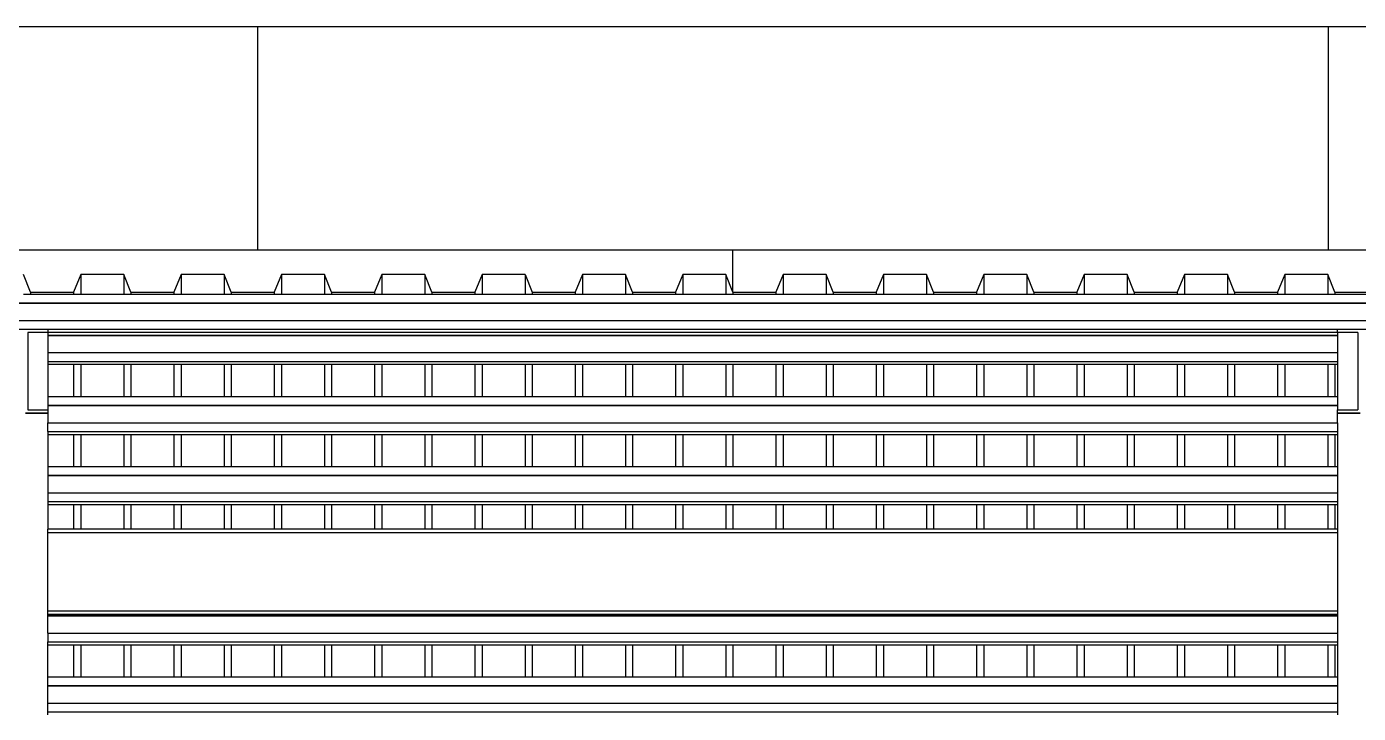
# Model space of a CAD drawing. Extents: x -60 to 60, y -13 to 16.
# Drawn here: x -8.744 to -4.995, y 11.36 to 13.293 of the extents above; entities that cross this region are included whole.
import ezdxf

# ---------------------------------------------------------------- set-up
doc = ezdxf.new("R2010")
doc.units = 0
doc.layers.get('0').update_dxf_attribs({"linetype": 'CONTINUOUS'})

msp = doc.modelspace()

# ---------------------------------------------------------------- linework, layer by layer
for p, q in [((-9.6142, 13.2926), (-8.0942, 13.2926)), ((-8.0942, 13.2926), (-5.0804, 13.2926)), ((-8.0942, 13.2926), (-8.0942, 12.6642)), ((-5.0804, 13.2926), (-4.2164, 13.2926)), ((-5.0804, 13.2926), (-5.0804, 12.6642)), ((-9.6142, 12.6642), (-8.0942, 12.6642)), ((-8.0942, 12.6642), (-6.7556, 12.6642)), ((-6.7556, 12.5458), (-6.7556, 12.6642)), ((-6.7556, 12.6642), (-5.0804, 12.6642)), ((-5.0804, 12.6642), (-4.2164, 12.6642)), ((-8.7325, 12.5458), (-8.7527, 12.5951)), ((-8.5913, 12.5951), (-8.6115, 12.5458)), ((-8.5913, 12.5951), (-8.5913, 12.5402)), ((-8.4703, 12.5951), (-8.5913, 12.5951)), ((-8.4703, 12.5951), (-8.4703, 12.5402)), ((-8.4501, 12.5458), (-8.4703, 12.5951)), ((-8.3089, 12.5951), (-8.3291, 12.5458)), ((-8.3089, 12.5951), (-8.3089, 12.5402)), ((-8.1879, 12.5951), (-8.3089, 12.5951)), ((-8.1879, 12.5951), (-8.1879, 12.5402)), ((-8.1677, 12.5458), (-8.1879, 12.5951)), ((-8.0265, 12.5951), (-8.0467, 12.5458)), ((-8.0265, 12.5951), (-8.0265, 12.5402)), ((-7.9054, 12.5951), (-8.0265, 12.5951)), ((-7.9054, 12.5951), (-7.9054, 12.5402)), ((-7.8853, 12.5458), (-7.9054, 12.5951)), ((-7.7441, 12.5951), (-7.7642, 12.5458)), ((-7.7441, 12.5951), (-7.7441, 12.5402)), ((-7.623, 12.5951), (-7.7441, 12.5951)), ((-7.623, 12.5951), (-7.623, 12.5402)), ((-7.6029, 12.5458), (-7.623, 12.5951)), ((-7.4617, 12.5951), (-7.4818, 12.5458)), ((-7.4617, 12.5951), (-7.4617, 12.5402)), ((-7.3406, 12.5951), (-7.4617, 12.5951)), ((-7.3406, 12.5951), (-7.3406, 12.5402)), ((-7.3406, 12.5951), (-7.3204, 12.5458)), ((-7.1792, 12.5951), (-7.1994, 12.5458)), ((-7.0582, 12.5951), (-7.1792, 12.5951)), ((-7.1792, 12.5951), (-7.1792, 12.5402)), ((-7.038, 12.5458), (-7.0582, 12.5951)), ((-7.0582, 12.5951), (-7.0582, 12.5402)), ((-6.8968, 12.5951), (-6.917, 12.5458)), ((-6.7758, 12.5951), (-6.8968, 12.5951)), ((-6.8968, 12.5951), (-6.8968, 12.5402)), ((-6.7556, 12.5458), (-6.7758, 12.5951)), ((-6.7758, 12.5951), (-6.7758, 12.5402)), ((-6.6144, 12.5951), (-6.6346, 12.5458)), ((-6.6144, 12.5951), (-6.6144, 12.5402)), ((-6.4934, 12.5951), (-6.6144, 12.5951)), ((-6.4934, 12.5951), (-6.4934, 12.5402)), ((-6.4732, 12.5458), (-6.4934, 12.5951)), ((-6.332, 12.5951), (-6.3522, 12.5458)), ((-6.332, 12.5951), (-6.332, 12.5402)), ((-6.211, 12.5951), (-6.332, 12.5951)), ((-6.211, 12.5951), (-6.211, 12.5402)), ((-6.1908, 12.5458), (-6.211, 12.5951)), ((-6.0496, 12.5951), (-6.0698, 12.5458)), ((-6.0496, 12.5951), (-6.0496, 12.5402)), ((-5.9286, 12.5951), (-6.0496, 12.5951)), ((-5.9286, 12.5951), (-5.9286, 12.5402)), ((-5.9084, 12.5458), (-5.9286, 12.5951)), ((-5.7672, 12.5951), (-5.7873, 12.5458)), ((-5.7672, 12.5951), (-5.7672, 12.5402)), ((-5.6461, 12.5951), (-5.7672, 12.5951)), ((-5.6461, 12.5951), (-5.6461, 12.5402)), ((-5.626, 12.5458), (-5.6461, 12.5951)), ((-5.4848, 12.5951), (-5.5049, 12.5458)), ((-5.4848, 12.5951), (-5.4848, 12.5402)), ((-5.3637, 12.5951), (-5.4848, 12.5951)), ((-5.3637, 12.5951), (-5.3637, 12.5402)), ((-5.3436, 12.5458), (-5.3637, 12.5951)), ((-5.2023, 12.5951), (-5.2225, 12.5458)), ((-5.2023, 12.5951), (-5.2023, 12.5402)), ((-5.0813, 12.5951), (-5.2023, 12.5951)), ((-5.0813, 12.5951), (-5.0813, 12.5402)), ((-5.0611, 12.5458), (-5.0813, 12.5951)), ((-8.7527, 12.5402), (-8.7325, 12.5402)), ((-8.7325, 12.5458), (-8.7325, 12.5402)), ((-8.7325, 12.5458), (-8.6115, 12.5458)), ((-8.7325, 12.5402), (-8.6115, 12.5402)), ((-8.6115, 12.5458), (-8.6115, 12.5402)), ((-8.6115, 12.5402), (-8.5913, 12.5402)), ((-8.5913, 12.5402), (-8.4703, 12.5402)), ((-8.4703, 12.5402), (-8.4501, 12.5402)), ((-8.4501, 12.5458), (-8.4501, 12.5402)), ((-8.4501, 12.5458), (-8.3291, 12.5458)), ((-8.4501, 12.5402), (-8.3291, 12.5402)), ((-8.3291, 12.5458), (-8.3291, 12.5402)), ((-8.3291, 12.5402), (-8.3089, 12.5402)), ((-8.3089, 12.5402), (-8.1879, 12.5402)), ((-8.1879, 12.5402), (-8.1677, 12.5402)), ((-8.1677, 12.5458), (-8.1677, 12.5402)), ((-8.1677, 12.5458), (-8.0467, 12.5458)), ((-8.1677, 12.5402), (-8.0467, 12.5402)), ((-8.0467, 12.5458), (-8.0467, 12.5402)), ((-8.0467, 12.5402), (-8.0265, 12.5402)), ((-8.0265, 12.5402), (-7.9054, 12.5402)), ((-7.9054, 12.5402), (-7.8853, 12.5402)), ((-7.8853, 12.5458), (-7.8853, 12.5402)), ((-7.8853, 12.5458), (-7.7642, 12.5458)), ((-7.8853, 12.5402), (-7.7642, 12.5402)), ((-7.7642, 12.5458), (-7.7642, 12.5402)), ((-7.7642, 12.5402), (-7.7441, 12.5402)), ((-7.7441, 12.5402), (-7.623, 12.5402)), ((-7.623, 12.5402), (-7.6029, 12.5402)), ((-7.6029, 12.5458), (-7.6029, 12.5402)), ((-7.6029, 12.5458), (-7.4818, 12.5458)), ((-7.6029, 12.5402), (-7.4818, 12.5402)), ((-7.4818, 12.5458), (-7.4818, 12.5402)), ((-7.4818, 12.5402), (-7.4617, 12.5402)), ((-7.4617, 12.5402), (-7.3406, 12.5402)), ((-7.3406, 12.5402), (-7.3204, 12.5402)), ((-7.3204, 12.5458), (-7.3204, 12.5402)), ((-7.3204, 12.5458), (-7.1994, 12.5458)), ((-7.3204, 12.5402), (-7.1994, 12.5402)), ((-7.1994, 12.5458), (-7.1994, 12.5402)), ((-7.1994, 12.5402), (-7.1792, 12.5402)), ((-7.1792, 12.5402), (-7.0582, 12.5402)), ((-7.0582, 12.5402), (-7.038, 12.5402)), ((-7.038, 12.5458), (-6.917, 12.5458)), ((-7.038, 12.5458), (-7.038, 12.5402)), ((-7.038, 12.5402), (-6.917, 12.5402)), ((-6.917, 12.5458), (-6.917, 12.5402)), ((-6.917, 12.5402), (-6.8968, 12.5402)), ((-6.8968, 12.5402), (-6.7758, 12.5402)), ((-6.7758, 12.5402), (-6.7556, 12.5402)), ((-6.7556, 12.5458), (-6.7556, 12.5402)), ((-6.7556, 12.5458), (-6.6346, 12.5458)), ((-6.7556, 12.5402), (-6.6346, 12.5402)), ((-6.6346, 12.5458), (-6.6346, 12.5402)), ((-6.6346, 12.5402), (-6.6144, 12.5402)), ((-6.6144, 12.5402), (-6.4934, 12.5402)), ((-6.4934, 12.5402), (-6.4732, 12.5402)), ((-6.4732, 12.5458), (-6.4732, 12.5402)), ((-6.4732, 12.5458), (-6.3522, 12.5458)), ((-6.4732, 12.5402), (-6.3522, 12.5402)), ((-6.3522, 12.5458), (-6.3522, 12.5402)), ((-6.3522, 12.5402), (-6.332, 12.5402)), ((-6.332, 12.5402), (-6.211, 12.5402)), ((-6.211, 12.5402), (-6.1908, 12.5402)), ((-6.1908, 12.5458), (-6.1908, 12.5402)), ((-6.1908, 12.5458), (-6.0698, 12.5458)), ((-6.1908, 12.5402), (-6.0698, 12.5402)), ((-6.0698, 12.5458), (-6.0698, 12.5402)), ((-6.0698, 12.5402), (-6.0496, 12.5402)), ((-6.0496, 12.5402), (-5.9286, 12.5402)), ((-5.9286, 12.5402), (-5.9084, 12.5402)), ((-5.9084, 12.5458), (-5.9084, 12.5402)), ((-5.9084, 12.5458), (-5.7873, 12.5458)), ((-5.9084, 12.5402), (-5.7873, 12.5402)), ((-5.7873, 12.5458), (-5.7873, 12.5402)), ((-5.7873, 12.5402), (-5.7672, 12.5402)), ((-5.7672, 12.5402), (-5.6461, 12.5402)), ((-5.6461, 12.5402), (-5.626, 12.5402)), ((-5.626, 12.5458), (-5.626, 12.5402)), ((-5.626, 12.5458), (-5.5049, 12.5458)), ((-5.626, 12.5402), (-5.5049, 12.5402)), ((-5.5049, 12.5458), (-5.5049, 12.5402)), ((-5.5049, 12.5402), (-5.4848, 12.5402)), ((-5.4848, 12.5402), (-5.3637, 12.5402)), ((-5.3637, 12.5402), (-5.3436, 12.5402)), ((-5.3436, 12.5458), (-5.3436, 12.5402)), ((-5.3436, 12.5458), (-5.2225, 12.5458)), ((-5.3436, 12.5402), (-5.2225, 12.5402)), ((-5.2225, 12.5458), (-5.2225, 12.5402)), ((-5.2225, 12.5402), (-5.2023, 12.5402)), ((-5.2023, 12.5402), (-5.0813, 12.5402)), ((-5.0813, 12.5402), (-5.0611, 12.5402)), ((-5.0611, 12.5458), (-5.0611, 12.5402)), ((-5.0611, 12.5458), (-4.9401, 12.5458)), ((-5.0611, 12.5402), (-4.9401, 12.5402)), ((-12.4336, 12.5155), (2.4464, 12.5155)), ((-12.4336, 12.5147), (2.4464, 12.5147)), ((-12.4336, 12.4662), (2.4464, 12.4662)), ((-8.8036, 12.4415), (-8.6836, 12.4415)), ((-8.6836, 12.4319), (-8.7405, 12.4319)), ((-8.7405, 12.4319), (-8.7405, 12.2145)), ((-8.6836, 12.4415), (-5.0536, 12.4415)), ((-8.6836, 12.4415), (-8.6836, 12.4333)), ((-8.6836, 12.4333), (-5.0536, 12.4333)), ((-8.6836, 12.4333), (-8.6836, 12.4319)), ((-8.6836, 12.4319), (-8.6836, 12.4248)), ((-8.6836, 12.4248), (-5.0536, 12.4248)), ((-8.6836, 12.4248), (-8.6836, 12.424)), ((-8.6836, 12.424), (-5.0536, 12.424)), ((-8.6836, 12.424), (-8.6836, 12.3755)), ((-5.0536, 12.4415), (-4.9336, 12.4415)), ((-5.0536, 12.4333), (-5.0536, 12.4415)), ((-5.0536, 12.4319), (-5.0536, 12.4333)), ((-4.9967, 12.4319), (-5.0536, 12.4319)), ((-5.0536, 12.4319), (-5.0536, 12.4248)), ((-5.0536, 12.4248), (-5.0536, 12.424)), ((-5.0536, 12.424), (-5.0536, 12.3755)), ((-4.9967, 12.4319), (-4.9967, 12.2145)), ((-8.6836, 12.3755), (-5.0536, 12.3755)), ((-8.6836, 12.3755), (-8.6836, 12.3508)), ((-5.0536, 12.3755), (-5.0536, 12.3508)), ((-8.6836, 12.3508), (-5.0536, 12.3508)), ((-8.6836, 12.3508), (-8.6836, 12.3426)), ((-8.6836, 12.3426), (-8.6115, 12.3426)), ((-8.6836, 12.3426), (-8.6836, 12.2522)), ((-8.6115, 12.3426), (-8.6115, 12.2522)), ((-8.6115, 12.3426), (-8.5913, 12.3426)), ((-8.5913, 12.3426), (-8.5913, 12.2522)), ((-8.5913, 12.3426), (-8.4703, 12.3426)), ((-8.4703, 12.3426), (-8.4703, 12.2522)), ((-8.4703, 12.3426), (-8.4501, 12.3426)), ((-8.4501, 12.3426), (-8.4501, 12.2522)), ((-8.4501, 12.3426), (-8.3291, 12.3426)), ((-8.3291, 12.3426), (-8.3291, 12.2522)), ((-8.3291, 12.3426), (-8.3089, 12.3426)), ((-8.3089, 12.3426), (-8.3089, 12.2522)), ((-8.3089, 12.3426), (-8.1879, 12.3426)), ((-8.1879, 12.3426), (-8.1879, 12.2522)), ((-8.1879, 12.3426), (-8.1677, 12.3426)), ((-8.1677, 12.3426), (-8.1677, 12.2522)), ((-8.1677, 12.3426), (-8.0467, 12.3426)), ((-8.0467, 12.3426), (-8.0467, 12.2522)), ((-8.0467, 12.3426), (-8.0265, 12.3426)), ((-8.0265, 12.3426), (-8.0265, 12.2522)), ((-8.0265, 12.3426), (-7.9054, 12.3426)), ((-7.9054, 12.3426), (-7.9054, 12.2522)), ((-7.9054, 12.3426), (-7.8853, 12.3426)), ((-7.8853, 12.3426), (-7.8853, 12.2522)), ((-7.8853, 12.3426), (-7.7642, 12.3426)), ((-7.7642, 12.3426), (-7.7642, 12.2522)), ((-7.7642, 12.3426), (-7.7441, 12.3426)), ((-7.7441, 12.3426), (-7.7441, 12.2522)), ((-7.7441, 12.3426), (-7.623, 12.3426)), ((-7.623, 12.3426), (-7.623, 12.2522)), ((-7.623, 12.3426), (-7.6029, 12.3426)), ((-7.6029, 12.3426), (-7.6029, 12.2522)), ((-7.6029, 12.3426), (-7.4818, 12.3426)), ((-7.4818, 12.3426), (-7.4818, 12.2522)), ((-7.4818, 12.3426), (-7.4617, 12.3426)), ((-7.4617, 12.3426), (-7.4617, 12.2522)), ((-7.4617, 12.3426), (-7.3406, 12.3426)), ((-7.3406, 12.3426), (-7.3406, 12.2522)), ((-7.3406, 12.3426), (-7.3204, 12.3426)), ((-7.3204, 12.3426), (-7.3204, 12.2522)), ((-7.3204, 12.3426), (-7.1994, 12.3426)), ((-7.1994, 12.3426), (-7.1994, 12.2522)), ((-7.1994, 12.3426), (-7.1792, 12.3426)), ((-7.1792, 12.3426), (-7.1792, 12.2522)), ((-7.1792, 12.3426), (-7.0582, 12.3426)), ((-7.0582, 12.3426), (-7.0582, 12.2522)), ((-7.0582, 12.3426), (-7.038, 12.3426)), ((-7.038, 12.3426), (-7.038, 12.2522)), ((-7.038, 12.3426), (-6.917, 12.3426)), ((-6.917, 12.3426), (-6.917, 12.2522)), ((-6.917, 12.3426), (-6.8968, 12.3426)), ((-6.8968, 12.3426), (-6.8968, 12.2522)), ((-6.8968, 12.3426), (-6.7758, 12.3426)), ((-6.7758, 12.3426), (-6.7758, 12.2522)), ((-6.7758, 12.3426), (-6.7556, 12.3426)), ((-6.7556, 12.3426), (-6.7556, 12.2522)), ((-6.7556, 12.3426), (-6.6346, 12.3426)), ((-6.6346, 12.3426), (-6.6346, 12.2522)), ((-6.6346, 12.3426), (-6.6144, 12.3426)), ((-6.6144, 12.3426), (-6.6144, 12.2522)), ((-6.6144, 12.3426), (-6.4934, 12.3426)), ((-6.4934, 12.3426), (-6.4934, 12.2522)), ((-6.4934, 12.3426), (-6.4732, 12.3426)), ((-6.4732, 12.3426), (-6.4732, 12.2522)), ((-6.4732, 12.3426), (-6.3522, 12.3426)), ((-6.3522, 12.3426), (-6.3522, 12.2522)), ((-6.3522, 12.3426), (-6.332, 12.3426)), ((-6.332, 12.3426), (-6.332, 12.2522)), ((-6.332, 12.3426), (-6.211, 12.3426)), ((-6.211, 12.3426), (-6.211, 12.2522)), ((-6.211, 12.3426), (-6.1908, 12.3426)), ((-6.1908, 12.3426), (-6.1908, 12.2522)), ((-6.1908, 12.3426), (-6.0698, 12.3426)), ((-6.0698, 12.3426), (-6.0698, 12.2522)), ((-6.0698, 12.3426), (-6.0496, 12.3426)), ((-6.0496, 12.3426), (-6.0496, 12.2522)), ((-6.0496, 12.3426), (-5.9286, 12.3426)), ((-5.9286, 12.3426), (-5.9286, 12.2522)), ((-5.9286, 12.3426), (-5.9084, 12.3426)), ((-5.9084, 12.3426), (-5.9084, 12.2522)), ((-5.9084, 12.3426), (-5.7873, 12.3426)), ((-5.7873, 12.3426), (-5.7873, 12.2522)), ((-5.7873, 12.3426), (-5.7672, 12.3426)), ((-5.7672, 12.3426), (-5.7672, 12.2522)), ((-5.7672, 12.3426), (-5.6461, 12.3426)), ((-5.6461, 12.3426), (-5.6461, 12.2522)), ((-5.6461, 12.3426), (-5.626, 12.3426)), ((-5.626, 12.3426), (-5.626, 12.2522)), ((-5.626, 12.3426), (-5.5049, 12.3426)), ((-5.5049, 12.3426), (-5.5049, 12.2522)), ((-5.5049, 12.3426), (-5.4848, 12.3426)), ((-5.4848, 12.3426), (-5.4848, 12.2522)), ((-5.4848, 12.3426), (-5.3637, 12.3426)), ((-5.3637, 12.3426), (-5.3637, 12.2522)), ((-5.3637, 12.3426), (-5.3436, 12.3426)), ((-5.3436, 12.3426), (-5.3436, 12.2522)), ((-5.3436, 12.3426), (-5.2225, 12.3426)), ((-5.2225, 12.3426), (-5.2225, 12.2522)), ((-5.2225, 12.3426), (-5.2023, 12.3426)), ((-5.2023, 12.3426), (-5.2023, 12.2522)), ((-5.2023, 12.3426), (-5.0813, 12.3426)), ((-5.0813, 12.3426), (-5.0813, 12.2522)), ((-5.0813, 12.3426), (-5.0611, 12.3426)), ((-5.0611, 12.3426), (-5.0611, 12.2522)), ((-5.0611, 12.3426), (-5.0536, 12.3426)), ((-5.0536, 12.3508), (-5.0536, 12.3426)), ((-5.0536, 12.3426), (-5.0536, 12.2522)), ((-8.6836, 12.2522), (-8.6115, 12.2522)), ((-8.6836, 12.2522), (-8.6836, 12.2275)), ((-8.6836, 12.2275), (-5.0536, 12.2275)), ((-8.6836, 12.2275), (-8.6836, 12.2267)), ((-8.6836, 12.2267), (-5.0536, 12.2267)), ((-8.6836, 12.2267), (-8.6836, 12.2145)), ((-8.6115, 12.2522), (-8.5913, 12.2522)), ((-8.5913, 12.2522), (-8.4703, 12.2522)), ((-8.4703, 12.2522), (-8.4501, 12.2522)), ((-8.4501, 12.2522), (-8.3291, 12.2522)), ((-8.3291, 12.2522), (-8.3089, 12.2522)), ((-8.3089, 12.2522), (-8.1879, 12.2522)), ((-8.1879, 12.2522), (-8.1677, 12.2522)), ((-8.1677, 12.2522), (-8.0467, 12.2522)), ((-8.0467, 12.2522), (-8.0265, 12.2522)), ((-8.0265, 12.2522), (-7.9054, 12.2522)), ((-7.9054, 12.2522), (-7.8853, 12.2522)), ((-7.8853, 12.2522), (-7.7642, 12.2522)), ((-7.7642, 12.2522), (-7.7441, 12.2522)), ((-7.7441, 12.2522), (-7.623, 12.2522)), ((-7.623, 12.2522), (-7.6029, 12.2522)), ((-7.6029, 12.2522), (-7.4818, 12.2522)), ((-7.4818, 12.2522), (-7.4617, 12.2522)), ((-7.4617, 12.2522), (-7.3406, 12.2522)), ((-7.3406, 12.2522), (-7.3204, 12.2522)), ((-7.3204, 12.2522), (-7.1994, 12.2522)), ((-7.1994, 12.2522), (-7.1792, 12.2522)), ((-7.1792, 12.2522), (-7.0582, 12.2522)), ((-7.0582, 12.2522), (-7.038, 12.2522)), ((-7.038, 12.2522), (-6.917, 12.2522)), ((-6.917, 12.2522), (-6.8968, 12.2522)), ((-6.8968, 12.2522), (-6.7758, 12.2522)), ((-6.7758, 12.2522), (-6.7556, 12.2522)), ((-6.7556, 12.2522), (-6.6346, 12.2522)), ((-6.6346, 12.2522), (-6.6144, 12.2522)), ((-6.6144, 12.2522), (-6.4934, 12.2522)), ((-6.4934, 12.2522), (-6.4732, 12.2522)), ((-6.4732, 12.2522), (-6.3522, 12.2522)), ((-6.3522, 12.2522), (-6.332, 12.2522)), ((-6.332, 12.2522), (-6.211, 12.2522)), ((-6.211, 12.2522), (-6.1908, 12.2522)), ((-6.1908, 12.2522), (-6.0698, 12.2522)), ((-6.0698, 12.2522), (-6.0496, 12.2522)), ((-6.0496, 12.2522), (-5.9286, 12.2522)), ((-5.9286, 12.2522), (-5.9084, 12.2522)), ((-5.9084, 12.2522), (-5.7873, 12.2522)), ((-5.7873, 12.2522), (-5.7672, 12.2522)), ((-5.7672, 12.2522), (-5.6461, 12.2522)), ((-5.6461, 12.2522), (-5.626, 12.2522)), ((-5.626, 12.2522), (-5.5049, 12.2522)), ((-5.5049, 12.2522), (-5.4848, 12.2522)), ((-5.4848, 12.2522), (-5.3637, 12.2522)), ((-5.3637, 12.2522), (-5.3436, 12.2522)), ((-5.3436, 12.2522), (-5.2225, 12.2522)), ((-5.2225, 12.2522), (-5.2023, 12.2522)), ((-5.2023, 12.2522), (-5.0813, 12.2522)), ((-5.0813, 12.2522), (-5.0611, 12.2522)), ((-5.0611, 12.2522), (-5.0536, 12.2522)), ((-5.0536, 12.2522), (-5.0536, 12.2275)), ((-5.0536, 12.2275), (-5.0536, 12.2267)), ((-5.0536, 12.2267), (-5.0536, 12.2145)), ((-8.7405, 12.2048), (-8.7467, 12.2048)), ((-8.7405, 12.2045), (-8.7467, 12.2045)), ((-8.7405, 12.2145), (-8.6836, 12.2145)), ((-8.7405, 12.2048), (-8.7405, 12.2045)), ((-8.6836, 12.2048), (-8.7405, 12.2048)), ((-8.6836, 12.2045), (-8.7405, 12.2045)), ((-8.6836, 12.2145), (-8.6836, 12.2048)), ((-8.6836, 12.2048), (-8.6836, 12.2045)), ((-8.6836, 12.2045), (-8.6836, 12.2046)), ((-8.6836, 12.2045), (-8.6836, 12.1782)), ((-5.0536, 12.2048), (-5.0536, 12.2145)), ((-5.0536, 12.2145), (-4.9967, 12.2145)), ((-4.9967, 12.2048), (-5.0536, 12.2048)), ((-5.0536, 12.2048), (-5.0536, 12.2045)), ((-4.9967, 12.2045), (-5.0536, 12.2045)), ((-5.0536, 12.1782), (-5.0536, 12.2045)), ((-4.9967, 12.2048), (-4.9967, 12.2045)), ((-4.9905, 12.2048), (-4.9967, 12.2048)), ((-4.9905, 12.2045), (-4.9967, 12.2045)), ((-8.6836, 12.1782), (-5.0536, 12.1782)), ((-8.6836, 12.1535), (-8.6836, 12.1782)), ((-8.6836, 12.1535), (-5.0536, 12.1535)), ((-8.6836, 12.1535), (-8.6836, 12.1453)), ((-8.6836, 12.1453), (-8.6115, 12.1453)), ((-8.6836, 12.1453), (-8.6836, 12.0549)), ((-8.6115, 12.1453), (-8.6115, 12.0549)), ((-8.6115, 12.1453), (-8.5913, 12.1453)), ((-8.5913, 12.1453), (-8.5913, 12.0549)), ((-8.5913, 12.1453), (-8.4703, 12.1453)), ((-8.4703, 12.1453), (-8.4703, 12.0549)), ((-8.4703, 12.1453), (-8.4501, 12.1453)), ((-8.4501, 12.1453), (-8.4501, 12.0549)), ((-8.4501, 12.1453), (-8.3291, 12.1453)), ((-8.3291, 12.1453), (-8.3291, 12.0549)), ((-8.3291, 12.1453), (-8.3089, 12.1453)), ((-8.3089, 12.1453), (-8.3089, 12.0549)), ((-8.3089, 12.1453), (-8.1879, 12.1453)), ((-8.1879, 12.1453), (-8.1879, 12.0549)), ((-8.1879, 12.1453), (-8.1677, 12.1453)), ((-8.1677, 12.1453), (-8.1677, 12.0549)), ((-8.1677, 12.1453), (-8.0467, 12.1453)), ((-8.0467, 12.1453), (-8.0467, 12.0549)), ((-8.0467, 12.1453), (-8.0265, 12.1453)), ((-8.0265, 12.1453), (-8.0265, 12.0549)), ((-8.0265, 12.1453), (-7.9054, 12.1453)), ((-7.9054, 12.1453), (-7.9054, 12.0549)), ((-7.9054, 12.1453), (-7.8853, 12.1453)), ((-7.8853, 12.1453), (-7.8853, 12.0549)), ((-7.8853, 12.1453), (-7.7642, 12.1453)), ((-7.7642, 12.1453), (-7.7642, 12.0549)), ((-7.7642, 12.1453), (-7.7441, 12.1453)), ((-7.7441, 12.1453), (-7.7441, 12.0549)), ((-7.7441, 12.1453), (-7.623, 12.1453)), ((-7.623, 12.1453), (-7.623, 12.0549)), ((-7.623, 12.1453), (-7.6029, 12.1453)), ((-7.6029, 12.1453), (-7.6029, 12.0549)), ((-7.6029, 12.1453), (-7.4818, 12.1453)), ((-7.4818, 12.1453), (-7.4818, 12.0549)), ((-7.4818, 12.1453), (-7.4617, 12.1453)), ((-7.4617, 12.1453), (-7.4617, 12.0549)), ((-7.4617, 12.1453), (-7.3406, 12.1453)), ((-7.3406, 12.1453), (-7.3406, 12.0549)), ((-7.3406, 12.1453), (-7.3204, 12.1453)), ((-7.3204, 12.1453), (-7.3204, 12.0549)), ((-7.3204, 12.1453), (-7.1994, 12.1453)), ((-7.1994, 12.1453), (-7.1994, 12.0549)), ((-7.1994, 12.1453), (-7.1792, 12.1453)), ((-7.1792, 12.1453), (-7.1792, 12.0549)), ((-7.1792, 12.1453), (-7.0582, 12.1453)), ((-7.0582, 12.1453), (-7.0582, 12.0549)), ((-7.0582, 12.1453), (-7.038, 12.1453)), ((-7.038, 12.1453), (-7.038, 12.0549)), ((-7.038, 12.1453), (-6.917, 12.1453)), ((-6.917, 12.1453), (-6.917, 12.0549)), ((-6.917, 12.1453), (-6.8968, 12.1453)), ((-6.8968, 12.1453), (-6.8968, 12.0549)), ((-6.8968, 12.1453), (-6.7758, 12.1453)), ((-6.7758, 12.1453), (-6.7758, 12.0549)), ((-6.7758, 12.1453), (-6.7556, 12.1453)), ((-6.7556, 12.1453), (-6.7556, 12.0549)), ((-6.7556, 12.1453), (-6.6346, 12.1453)), ((-6.6346, 12.1453), (-6.6346, 12.0549)), ((-6.6346, 12.1453), (-6.6144, 12.1453)), ((-6.6144, 12.1453), (-6.6144, 12.0549)), ((-6.6144, 12.1453), (-6.4934, 12.1453)), ((-6.4934, 12.1453), (-6.4934, 12.0549)), ((-6.4934, 12.1453), (-6.4732, 12.1453)), ((-6.4732, 12.1453), (-6.4732, 12.0549)), ((-6.4732, 12.1453), (-6.3522, 12.1453)), ((-6.3522, 12.1453), (-6.3522, 12.0549)), ((-6.3522, 12.1453), (-6.332, 12.1453)), ((-6.332, 12.1453), (-6.332, 12.0549)), ((-6.332, 12.1453), (-6.211, 12.1453)), ((-6.211, 12.1453), (-6.211, 12.0549)), ((-6.211, 12.1453), (-6.1908, 12.1453)), ((-6.1908, 12.1453), (-6.1908, 12.0549)), ((-6.1908, 12.1453), (-6.0698, 12.1453)), ((-6.0698, 12.1453), (-6.0698, 12.0549)), ((-6.0698, 12.1453), (-6.0496, 12.1453)), ((-6.0496, 12.1453), (-6.0496, 12.0549)), ((-6.0496, 12.1453), (-5.9286, 12.1453)), ((-5.9286, 12.1453), (-5.9286, 12.0549)), ((-5.9286, 12.1453), (-5.9084, 12.1453)), ((-5.9084, 12.1453), (-5.9084, 12.0549)), ((-5.9084, 12.1453), (-5.7873, 12.1453)), ((-5.7873, 12.1453), (-5.7873, 12.0549)), ((-5.7873, 12.1453), (-5.7672, 12.1453)), ((-5.7672, 12.1453), (-5.7672, 12.0549)), ((-5.7672, 12.1453), (-5.6461, 12.1453)), ((-5.6461, 12.1453), (-5.6461, 12.0549)), ((-5.6461, 12.1453), (-5.626, 12.1453)), ((-5.626, 12.1453), (-5.626, 12.0549)), ((-5.626, 12.1453), (-5.5049, 12.1453)), ((-5.5049, 12.1453), (-5.5049, 12.0549)), ((-5.5049, 12.1453), (-5.4848, 12.1453)), ((-5.4848, 12.1453), (-5.4848, 12.0549)), ((-5.4848, 12.1453), (-5.3637, 12.1453)), ((-5.3637, 12.1453), (-5.3637, 12.0549)), ((-5.3637, 12.1453), (-5.3436, 12.1453)), ((-5.3436, 12.1453), (-5.3436, 12.0549)), ((-5.3436, 12.1453), (-5.2225, 12.1453)), ((-5.2225, 12.1453), (-5.2225, 12.0549)), ((-5.2225, 12.1453), (-5.2023, 12.1453)), ((-5.2023, 12.1453), (-5.2023, 12.0549)), ((-5.2023, 12.1453), (-5.0813, 12.1453)), ((-5.0813, 12.1453), (-5.0813, 12.0549)), ((-5.0813, 12.1453), (-5.0611, 12.1453)), ((-5.0611, 12.1453), (-5.0611, 12.0549)), ((-5.0611, 12.1453), (-5.0536, 12.1453)), ((-5.0536, 12.1782), (-5.0536, 12.1535)), ((-5.0536, 12.1535), (-5.0536, 12.1453)), ((-5.0536, 12.1453), (-5.0536, 12.0549)), ((-8.6836, 12.0549), (-8.6115, 12.0549)), ((-8.6836, 12.0549), (-8.6836, 12.0302)), ((-8.6115, 12.0549), (-8.5913, 12.0549)), ((-8.5913, 12.0549), (-8.4703, 12.0549)), ((-8.4703, 12.0549), (-8.4501, 12.0549)), ((-8.4501, 12.0549), (-8.3291, 12.0549)), ((-8.3291, 12.0549), (-8.3089, 12.0549)), ((-8.3089, 12.0549), (-8.1879, 12.0549)), ((-8.1879, 12.0549), (-8.1677, 12.0549)), ((-8.1677, 12.0549), (-8.0467, 12.0549)), ((-8.0467, 12.0549), (-8.0265, 12.0549)), ((-8.0265, 12.0549), (-7.9054, 12.0549)), ((-7.9054, 12.0549), (-7.8853, 12.0549)), ((-7.8853, 12.0549), (-7.7642, 12.0549)), ((-7.7642, 12.0549), (-7.7441, 12.0549)), ((-7.7441, 12.0549), (-7.623, 12.0549)), ((-7.623, 12.0549), (-7.6029, 12.0549)), ((-7.6029, 12.0549), (-7.4818, 12.0549)), ((-7.4818, 12.0549), (-7.4617, 12.0549)), ((-7.4617, 12.0549), (-7.3406, 12.0549)), ((-7.3406, 12.0549), (-7.3204, 12.0549)), ((-7.3204, 12.0549), (-7.1994, 12.0549)), ((-7.1994, 12.0549), (-7.1792, 12.0549)), ((-7.1792, 12.0549), (-7.0582, 12.0549)), ((-7.0582, 12.0549), (-7.038, 12.0549)), ((-7.038, 12.0549), (-6.917, 12.0549)), ((-6.917, 12.0549), (-6.8968, 12.0549)), ((-6.8968, 12.0549), (-6.7758, 12.0549)), ((-6.7758, 12.0549), (-6.7556, 12.0549)), ((-6.7556, 12.0549), (-6.6346, 12.0549)), ((-6.6346, 12.0549), (-6.6144, 12.0549)), ((-6.6144, 12.0549), (-6.4934, 12.0549)), ((-6.4934, 12.0549), (-6.4732, 12.0549)), ((-6.4732, 12.0549), (-6.3522, 12.0549)), ((-6.3522, 12.0549), (-6.332, 12.0549)), ((-6.332, 12.0549), (-6.211, 12.0549)), ((-6.211, 12.0549), (-6.1908, 12.0549)), ((-6.1908, 12.0549), (-6.0698, 12.0549)), ((-6.0698, 12.0549), (-6.0496, 12.0549)), ((-6.0496, 12.0549), (-5.9286, 12.0549)), ((-5.9286, 12.0549), (-5.9084, 12.0549)), ((-5.9084, 12.0549), (-5.7873, 12.0549)), ((-5.7873, 12.0549), (-5.7672, 12.0549)), ((-5.7672, 12.0549), (-5.6461, 12.0549)), ((-5.6461, 12.0549), (-5.626, 12.0549)), ((-5.626, 12.0549), (-5.5049, 12.0549)), ((-5.5049, 12.0549), (-5.4848, 12.0549)), ((-5.4848, 12.0549), (-5.3637, 12.0549)), ((-5.3637, 12.0549), (-5.3436, 12.0549)), ((-5.3436, 12.0549), (-5.2225, 12.0549)), ((-5.2225, 12.0549), (-5.2023, 12.0549)), ((-5.2023, 12.0549), (-5.0813, 12.0549)), ((-5.0813, 12.0549), (-5.0611, 12.0549)), ((-5.0611, 12.0549), (-5.0536, 12.0549)), ((-5.0536, 12.0549), (-5.0536, 12.0302)), ((-8.6836, 12.0302), (-5.0536, 12.0302)), ((-8.6836, 12.0302), (-8.6836, 12.0294)), ((-8.6836, 12.0294), (-5.0536, 12.0294)), ((-8.6836, 12.0294), (-8.6836, 11.9809)), ((-5.0536, 12.0302), (-5.0536, 12.0294)), ((-5.0536, 12.0294), (-5.0536, 11.9809)), ((-8.6836, 11.9809), (-5.0536, 11.9809)), ((-8.6836, 11.9809), (-8.6836, 11.9562)), ((-5.0536, 11.9809), (-5.0536, 11.9562)), ((-8.6836, 11.9562), (-5.0536, 11.9562)), ((-8.6836, 11.9562), (-8.6836, 11.948)), ((-8.6836, 11.948), (-8.6115, 11.948)), ((-8.6836, 11.948), (-8.6836, 11.8784)), ((-8.6115, 11.948), (-8.6115, 11.8784)), ((-8.6115, 11.948), (-8.5913, 11.948)), ((-8.5913, 11.948), (-8.5913, 11.8784)), ((-8.5913, 11.948), (-8.4703, 11.948)), ((-8.4703, 11.948), (-8.4703, 11.8784)), ((-8.4703, 11.948), (-8.4501, 11.948)), ((-8.4501, 11.948), (-8.4501, 11.8784)), ((-8.4501, 11.948), (-8.3291, 11.948)), ((-8.3291, 11.948), (-8.3291, 11.8784)), ((-8.3291, 11.948), (-8.3089, 11.948)), ((-8.3089, 11.948), (-8.3089, 11.8784)), ((-8.3089, 11.948), (-8.1879, 11.948)), ((-8.1879, 11.948), (-8.1879, 11.8784)), ((-8.1879, 11.948), (-8.1677, 11.948)), ((-8.1677, 11.948), (-8.1677, 11.8784)), ((-8.1677, 11.948), (-8.0467, 11.948)), ((-8.0467, 11.948), (-8.0467, 11.8784)), ((-8.0467, 11.948), (-8.0265, 11.948)), ((-8.0265, 11.948), (-8.0265, 11.8784)), ((-8.0265, 11.948), (-7.9054, 11.948)), ((-7.9054, 11.948), (-7.9054, 11.8784)), ((-7.9054, 11.948), (-7.8853, 11.948)), ((-7.8853, 11.948), (-7.8853, 11.8784)), ((-7.8853, 11.948), (-7.7642, 11.948)), ((-7.7642, 11.948), (-7.7642, 11.8784)), ((-7.7642, 11.948), (-7.7441, 11.948)), ((-7.7441, 11.948), (-7.7441, 11.8784)), ((-7.7441, 11.948), (-7.623, 11.948)), ((-7.623, 11.948), (-7.623, 11.8784)), ((-7.623, 11.948), (-7.6029, 11.948)), ((-7.6029, 11.948), (-7.6029, 11.8784)), ((-7.6029, 11.948), (-7.4818, 11.948)), ((-7.4818, 11.948), (-7.4818, 11.8784)), ((-7.4818, 11.948), (-7.4617, 11.948)), ((-7.4617, 11.948), (-7.4617, 11.8784)), ((-7.4617, 11.948), (-7.3406, 11.948)), ((-7.3406, 11.948), (-7.3406, 11.8784)), ((-7.3406, 11.948), (-7.3204, 11.948)), ((-7.3204, 11.948), (-7.3204, 11.8784)), ((-7.3204, 11.948), (-7.1994, 11.948)), ((-7.1994, 11.948), (-7.1994, 11.8784)), ((-7.1994, 11.948), (-7.1792, 11.948)), ((-7.1792, 11.948), (-7.1792, 11.8784)), ((-7.1792, 11.948), (-7.0582, 11.948)), ((-7.0582, 11.948), (-7.0582, 11.8784)), ((-7.0582, 11.948), (-7.038, 11.948)), ((-7.038, 11.948), (-7.038, 11.8784)), ((-7.038, 11.948), (-6.917, 11.948)), ((-6.917, 11.948), (-6.917, 11.8784)), ((-6.917, 11.948), (-6.8968, 11.948)), ((-6.8968, 11.948), (-6.8968, 11.8784)), ((-6.8968, 11.948), (-6.7758, 11.948)), ((-6.7758, 11.948), (-6.7758, 11.8784)), ((-6.7758, 11.948), (-6.7556, 11.948)), ((-6.7556, 11.948), (-6.7556, 11.8784)), ((-6.7556, 11.948), (-6.6346, 11.948)), ((-6.6346, 11.948), (-6.6346, 11.8784)), ((-6.6346, 11.948), (-6.6144, 11.948)), ((-6.6144, 11.948), (-6.6144, 11.8784)), ((-6.6144, 11.948), (-6.4934, 11.948)), ((-6.4934, 11.948), (-6.4934, 11.8784)), ((-6.4934, 11.948), (-6.4732, 11.948)), ((-6.4732, 11.948), (-6.4732, 11.8784)), ((-6.4732, 11.948), (-6.3522, 11.948)), ((-6.3522, 11.948), (-6.3522, 11.8784)), ((-6.3522, 11.948), (-6.332, 11.948)), ((-6.332, 11.948), (-6.332, 11.8784)), ((-6.332, 11.948), (-6.211, 11.948)), ((-6.211, 11.948), (-6.211, 11.8784)), ((-6.211, 11.948), (-6.1908, 11.948)), ((-6.1908, 11.948), (-6.1908, 11.8784)), ((-6.1908, 11.948), (-6.0698, 11.948)), ((-6.0698, 11.948), (-6.0698, 11.8784)), ((-6.0698, 11.948), (-6.0496, 11.948)), ((-6.0496, 11.948), (-6.0496, 11.8784)), ((-6.0496, 11.948), (-5.9286, 11.948)), ((-5.9286, 11.948), (-5.9286, 11.8784)), ((-5.9286, 11.948), (-5.9084, 11.948)), ((-5.9084, 11.948), (-5.9084, 11.8784)), ((-5.9084, 11.948), (-5.7873, 11.948)), ((-5.7873, 11.948), (-5.7873, 11.8784)), ((-5.7873, 11.948), (-5.7672, 11.948)), ((-5.7672, 11.948), (-5.7672, 11.8784)), ((-5.7672, 11.948), (-5.6461, 11.948)), ((-5.6461, 11.948), (-5.6461, 11.8784)), ((-5.6461, 11.948), (-5.626, 11.948)), ((-5.626, 11.948), (-5.626, 11.8784)), ((-5.626, 11.948), (-5.5049, 11.948)), ((-5.5049, 11.948), (-5.5049, 11.8784)), ((-5.5049, 11.948), (-5.4848, 11.948)), ((-5.4848, 11.948), (-5.4848, 11.8784)), ((-5.4848, 11.948), (-5.3637, 11.948)), ((-5.3637, 11.948), (-5.3637, 11.8784)), ((-5.3637, 11.948), (-5.3436, 11.948)), ((-5.3436, 11.948), (-5.3436, 11.8784)), ((-5.3436, 11.948), (-5.2225, 11.948)), ((-5.2225, 11.948), (-5.2225, 11.8784)), ((-5.2225, 11.948), (-5.2023, 11.948)), ((-5.2023, 11.948), (-5.2023, 11.8784)), ((-5.2023, 11.948), (-5.0813, 11.948)), ((-5.0813, 11.948), (-5.0813, 11.8784)), ((-5.0813, 11.948), (-5.0611, 11.948)), ((-5.0611, 11.948), (-5.0611, 11.8784)), ((-5.0611, 11.948), (-5.0536, 11.948)), ((-5.0536, 11.9562), (-5.0536, 11.948)), ((-5.0536, 11.948), (-5.0536, 11.8784)), ((-8.6115, 11.8784), (-8.6836, 11.8784)), ((-8.6836, 11.8686), (-8.6836, 11.8784)), ((-5.0536, 11.8686), (-8.6836, 11.8686)), ((-8.6836, 11.6482), (-8.6836, 11.8686)), ((-8.5913, 11.8784), (-8.6115, 11.8784)), ((-8.4703, 11.8784), (-8.5913, 11.8784)), ((-8.4501, 11.8784), (-8.4703, 11.8784)), ((-8.3291, 11.8784), (-8.4501, 11.8784)), ((-8.3089, 11.8784), (-8.3291, 11.8784)), ((-8.1879, 11.8784), (-8.3089, 11.8784)), ((-8.1677, 11.8784), (-8.1879, 11.8784)), ((-8.0467, 11.8784), (-8.1677, 11.8784)), ((-8.0265, 11.8784), (-8.0467, 11.8784)), ((-7.9054, 11.8784), (-8.0265, 11.8784)), ((-7.8853, 11.8784), (-7.9054, 11.8784)), ((-7.7642, 11.8784), (-7.8853, 11.8784)), ((-7.7441, 11.8784), (-7.7642, 11.8784)), ((-7.623, 11.8784), (-7.7441, 11.8784)), ((-7.6029, 11.8784), (-7.623, 11.8784)), ((-7.4818, 11.8784), (-7.6029, 11.8784)), ((-7.4617, 11.8784), (-7.4818, 11.8784)), ((-7.3406, 11.8784), (-7.4617, 11.8784)), ((-7.3204, 11.8784), (-7.3406, 11.8784)), ((-7.1994, 11.8784), (-7.3204, 11.8784)), ((-7.1792, 11.8784), (-7.1994, 11.8784)), ((-7.0582, 11.8784), (-7.1792, 11.8784)), ((-7.038, 11.8784), (-7.0582, 11.8784)), ((-6.917, 11.8784), (-7.038, 11.8784)), ((-6.8968, 11.8784), (-6.917, 11.8784)), ((-6.7758, 11.8784), (-6.8968, 11.8784)), ((-6.7556, 11.8784), (-6.7758, 11.8784)), ((-6.6346, 11.8784), (-6.7556, 11.8784)), ((-6.6144, 11.8784), (-6.6346, 11.8784)), ((-6.4934, 11.8784), (-6.6144, 11.8784)), ((-6.4732, 11.8784), (-6.4934, 11.8784)), ((-6.3522, 11.8784), (-6.4732, 11.8784)), ((-6.332, 11.8784), (-6.3522, 11.8784)), ((-6.211, 11.8784), (-6.332, 11.8784)), ((-6.1908, 11.8784), (-6.211, 11.8784)), ((-6.0698, 11.8784), (-6.1908, 11.8784)), ((-6.0496, 11.8784), (-6.0698, 11.8784)), ((-5.9286, 11.8784), (-6.0496, 11.8784)), ((-5.9084, 11.8784), (-5.9286, 11.8784)), ((-5.7873, 11.8784), (-5.9084, 11.8784)), ((-5.7672, 11.8784), (-5.7873, 11.8784)), ((-5.6461, 11.8784), (-5.7672, 11.8784)), ((-5.626, 11.8784), (-5.6461, 11.8784)), ((-5.5049, 11.8784), (-5.626, 11.8784)), ((-5.4848, 11.8784), (-5.5049, 11.8784)), ((-5.3637, 11.8784), (-5.4848, 11.8784)), ((-5.3436, 11.8784), (-5.3637, 11.8784)), ((-5.2225, 11.8784), (-5.3436, 11.8784)), ((-5.2023, 11.8784), (-5.2225, 11.8784)), ((-5.0813, 11.8784), (-5.2023, 11.8784)), ((-5.0611, 11.8784), (-5.0813, 11.8784)), ((-5.0536, 11.8784), (-5.0611, 11.8784)), ((-5.0536, 11.8784), (-5.0536, 11.8686)), ((-5.0536, 11.8686), (-5.0536, 11.6482)), ((-5.0536, 11.6482), (-8.6836, 11.6482)), ((-8.6836, 11.6384), (-8.6836, 11.6482)), ((-5.0536, 11.6384), (-8.6836, 11.6384)), ((-8.6836, 11.6357), (-8.6836, 11.6384)), ((-8.6836, 11.6357), (-5.0536, 11.6357)), ((-8.6836, 11.6348), (-8.6836, 11.6357)), ((-8.6836, 11.6348), (-5.0536, 11.6348)), ((-8.6836, 11.5863), (-8.6836, 11.6348)), ((-5.0536, 11.6482), (-5.0536, 11.6384)), ((-5.0536, 11.6384), (-5.0536, 11.6357)), ((-5.0536, 11.6357), (-5.0536, 11.6348)), ((-5.0536, 11.6348), (-5.0536, 11.5863)), ((-8.6836, 11.5863), (-5.0536, 11.5863)), ((-8.6836, 11.5863), (-8.6836, 11.5617)), ((-5.0536, 11.5863), (-5.0536, 11.5617)), ((-8.6836, 11.5617), (-5.0536, 11.5617)), ((-8.6836, 11.5535), (-8.6836, 11.5617)), ((-8.6836, 11.5535), (-8.6115, 11.5535)), ((-8.6836, 11.463), (-8.6836, 11.5535)), ((-8.6115, 11.5535), (-8.6115, 11.463)), ((-8.6115, 11.5535), (-8.5913, 11.5535)), ((-8.5913, 11.5535), (-8.5913, 11.463)), ((-8.5913, 11.5535), (-8.4703, 11.5535)), ((-8.4703, 11.5535), (-8.4703, 11.463)), ((-8.4703, 11.5535), (-8.4501, 11.5535)), ((-8.4501, 11.5535), (-8.4501, 11.463)), ((-8.4501, 11.5535), (-8.3291, 11.5535)), ((-8.3291, 11.5535), (-8.3291, 11.463)), ((-8.3291, 11.5535), (-8.3089, 11.5535)), ((-8.3089, 11.5535), (-8.3089, 11.463)), ((-8.3089, 11.5535), (-8.1879, 11.5535)), ((-8.1879, 11.5535), (-8.1879, 11.463)), ((-8.1879, 11.5535), (-8.1677, 11.5535)), ((-8.1677, 11.5535), (-8.1677, 11.463)), ((-8.1677, 11.5535), (-8.0467, 11.5535)), ((-8.0467, 11.5535), (-8.0467, 11.463)), ((-8.0467, 11.5535), (-8.0265, 11.5535)), ((-8.0265, 11.5535), (-8.0265, 11.463)), ((-8.0265, 11.5535), (-7.9054, 11.5535)), ((-7.9054, 11.5535), (-7.9054, 11.463)), ((-7.9054, 11.5535), (-7.8853, 11.5535)), ((-7.8853, 11.5535), (-7.8853, 11.463)), ((-7.8853, 11.5535), (-7.7642, 11.5535)), ((-7.7642, 11.5535), (-7.7642, 11.463)), ((-7.7642, 11.5535), (-7.7441, 11.5535)), ((-7.7441, 11.5535), (-7.7441, 11.463)), ((-7.7441, 11.5535), (-7.623, 11.5535)), ((-7.623, 11.5535), (-7.623, 11.463)), ((-7.623, 11.5535), (-7.6029, 11.5535)), ((-7.6029, 11.5535), (-7.6029, 11.463)), ((-7.6029, 11.5535), (-7.4818, 11.5535)), ((-7.4818, 11.5535), (-7.4818, 11.463)), ((-7.4818, 11.5535), (-7.4617, 11.5535)), ((-7.4617, 11.5535), (-7.4617, 11.463)), ((-7.4617, 11.5535), (-7.3406, 11.5535)), ((-7.3406, 11.5535), (-7.3406, 11.463)), ((-7.3406, 11.5535), (-7.3204, 11.5535)), ((-7.3204, 11.5535), (-7.3204, 11.463)), ((-7.3204, 11.5535), (-7.1994, 11.5535)), ((-7.1994, 11.5535), (-7.1994, 11.463)), ((-7.1994, 11.5535), (-7.1792, 11.5535)), ((-7.1792, 11.5535), (-7.1792, 11.463)), ((-7.1792, 11.5535), (-7.0582, 11.5535)), ((-7.0582, 11.5535), (-7.0582, 11.463)), ((-7.0582, 11.5535), (-7.038, 11.5535)), ((-7.038, 11.5535), (-7.038, 11.463)), ((-7.038, 11.5535), (-6.917, 11.5535)), ((-6.917, 11.5535), (-6.917, 11.463)), ((-6.917, 11.5535), (-6.8968, 11.5535)), ((-6.8968, 11.5535), (-6.8968, 11.463)), ((-6.8968, 11.5535), (-6.7758, 11.5535)), ((-6.7758, 11.5535), (-6.7758, 11.463)), ((-6.7758, 11.5535), (-6.7556, 11.5535)), ((-6.7556, 11.5535), (-6.7556, 11.463)), ((-6.7556, 11.5535), (-6.6346, 11.5535)), ((-6.6346, 11.5535), (-6.6346, 11.463)), ((-6.6346, 11.5535), (-6.6144, 11.5535)), ((-6.6144, 11.5535), (-6.6144, 11.463)), ((-6.6144, 11.5535), (-6.4934, 11.5535)), ((-6.4934, 11.5535), (-6.4934, 11.463)), ((-6.4934, 11.5535), (-6.4732, 11.5535)), ((-6.4732, 11.5535), (-6.4732, 11.463)), ((-6.4732, 11.5535), (-6.3522, 11.5535)), ((-6.3522, 11.5535), (-6.3522, 11.463)), ((-6.3522, 11.5535), (-6.332, 11.5535)), ((-6.332, 11.5535), (-6.332, 11.463)), ((-6.332, 11.5535), (-6.211, 11.5535)), ((-6.211, 11.5535), (-6.211, 11.463)), ((-6.211, 11.5535), (-6.1908, 11.5535)), ((-6.1908, 11.5535), (-6.1908, 11.463)), ((-6.1908, 11.5535), (-6.0698, 11.5535)), ((-6.0698, 11.5535), (-6.0698, 11.463)), ((-6.0698, 11.5535), (-6.0496, 11.5535)), ((-6.0496, 11.5535), (-6.0496, 11.463)), ((-6.0496, 11.5535), (-5.9286, 11.5535)), ((-5.9286, 11.5535), (-5.9286, 11.463)), ((-5.9286, 11.5535), (-5.9084, 11.5535)), ((-5.9084, 11.5535), (-5.9084, 11.463)), ((-5.9084, 11.5535), (-5.7873, 11.5535)), ((-5.7873, 11.5535), (-5.7873, 11.463)), ((-5.7873, 11.5535), (-5.7672, 11.5535)), ((-5.7672, 11.5535), (-5.7672, 11.463)), ((-5.7672, 11.5535), (-5.6461, 11.5535)), ((-5.6461, 11.5535), (-5.6461, 11.463)), ((-5.6461, 11.5535), (-5.626, 11.5535)), ((-5.626, 11.5535), (-5.626, 11.463)), ((-5.626, 11.5535), (-5.5049, 11.5535)), ((-5.5049, 11.5535), (-5.5049, 11.463)), ((-5.5049, 11.5535), (-5.4848, 11.5535)), ((-5.4848, 11.5535), (-5.4848, 11.463)), ((-5.4848, 11.5535), (-5.3637, 11.5535)), ((-5.3637, 11.5535), (-5.3637, 11.463)), ((-5.3637, 11.5535), (-5.3436, 11.5535)), ((-5.3436, 11.5535), (-5.3436, 11.463)), ((-5.3436, 11.5535), (-5.2225, 11.5535)), ((-5.2225, 11.5535), (-5.2225, 11.463)), ((-5.2225, 11.5535), (-5.2023, 11.5535)), ((-5.2023, 11.5535), (-5.2023, 11.463)), ((-5.2023, 11.5535), (-5.0813, 11.5535)), ((-5.0813, 11.5535), (-5.0813, 11.463)), ((-5.0813, 11.5535), (-5.0611, 11.5535)), ((-5.0611, 11.5535), (-5.0611, 11.463)), ((-5.0611, 11.5535), (-5.0536, 11.5535)), ((-5.0536, 11.5617), (-5.0536, 11.5535)), ((-5.0536, 11.5535), (-5.0536, 11.463)), ((-8.6836, 11.463), (-8.6115, 11.463)), ((-8.6836, 11.4384), (-8.6836, 11.463)), ((-8.6836, 11.4384), (-5.0536, 11.4384)), ((-8.6836, 11.4376), (-8.6836, 11.4384)), ((-8.6836, 11.4376), (-5.0536, 11.4376)), ((-8.6836, 11.3891), (-8.6836, 11.4376)), ((-8.6115, 11.463), (-8.5913, 11.463)), ((-8.5913, 11.463), (-8.4703, 11.463)), ((-8.4703, 11.463), (-8.4501, 11.463)), ((-8.4501, 11.463), (-8.3291, 11.463)), ((-8.3291, 11.463), (-8.3089, 11.463)), ((-8.3089, 11.463), (-8.1879, 11.463)), ((-8.1879, 11.463), (-8.1677, 11.463)), ((-8.1677, 11.463), (-8.0467, 11.463)), ((-8.0467, 11.463), (-8.0265, 11.463)), ((-8.0265, 11.463), (-7.9054, 11.463)), ((-7.9054, 11.463), (-7.8853, 11.463)), ((-7.8853, 11.463), (-7.7642, 11.463)), ((-7.7642, 11.463), (-7.7441, 11.463)), ((-7.7441, 11.463), (-7.623, 11.463)), ((-7.623, 11.463), (-7.6029, 11.463)), ((-7.6029, 11.463), (-7.4818, 11.463)), ((-7.4818, 11.463), (-7.4617, 11.463)), ((-7.4617, 11.463), (-7.3406, 11.463)), ((-7.3406, 11.463), (-7.3204, 11.463)), ((-7.3204, 11.463), (-7.1994, 11.463)), ((-7.1994, 11.463), (-7.1792, 11.463)), ((-7.1792, 11.463), (-7.0582, 11.463)), ((-7.0582, 11.463), (-7.038, 11.463)), ((-7.038, 11.463), (-6.917, 11.463)), ((-6.917, 11.463), (-6.8968, 11.463)), ((-6.8968, 11.463), (-6.7758, 11.463)), ((-6.7758, 11.463), (-6.7556, 11.463)), ((-6.7556, 11.463), (-6.6346, 11.463)), ((-6.6346, 11.463), (-6.6144, 11.463)), ((-6.6144, 11.463), (-6.4934, 11.463)), ((-6.4934, 11.463), (-6.4732, 11.463)), ((-6.4732, 11.463), (-6.3522, 11.463)), ((-6.3522, 11.463), (-6.332, 11.463)), ((-6.332, 11.463), (-6.211, 11.463)), ((-6.211, 11.463), (-6.1908, 11.463)), ((-6.1908, 11.463), (-6.0698, 11.463)), ((-6.0698, 11.463), (-6.0496, 11.463)), ((-6.0496, 11.463), (-5.9286, 11.463)), ((-5.9286, 11.463), (-5.9084, 11.463)), ((-5.9084, 11.463), (-5.7873, 11.463)), ((-5.7873, 11.463), (-5.7672, 11.463)), ((-5.7672, 11.463), (-5.6461, 11.463)), ((-5.6461, 11.463), (-5.626, 11.463)), ((-5.626, 11.463), (-5.5049, 11.463)), ((-5.5049, 11.463), (-5.4848, 11.463)), ((-5.4848, 11.463), (-5.3637, 11.463)), ((-5.3637, 11.463), (-5.3436, 11.463)), ((-5.3436, 11.463), (-5.2225, 11.463)), ((-5.2225, 11.463), (-5.2023, 11.463)), ((-5.2023, 11.463), (-5.0813, 11.463)), ((-5.0813, 11.463), (-5.0611, 11.463)), ((-5.0611, 11.463), (-5.0536, 11.463)), ((-5.0536, 11.463), (-5.0536, 11.4384)), ((-5.0536, 11.4384), (-5.0536, 11.4376)), ((-5.0536, 11.4376), (-5.0536, 11.3891)), ((-8.6836, 11.3891), (-5.0536, 11.3891)), ((-8.6836, 11.3644), (-8.6836, 11.3891)), ((-8.6836, 11.3644), (-5.0536, 11.3644)), ((-8.6836, 11.3562), (-8.6836, 11.3644)), ((-5.0536, 11.3891), (-5.0536, 11.3644)), ((-5.0536, 11.3644), (-5.0536, 11.3562))]:
    msp.add_line(p, q)

doc.saveas('drawing.dxf')
